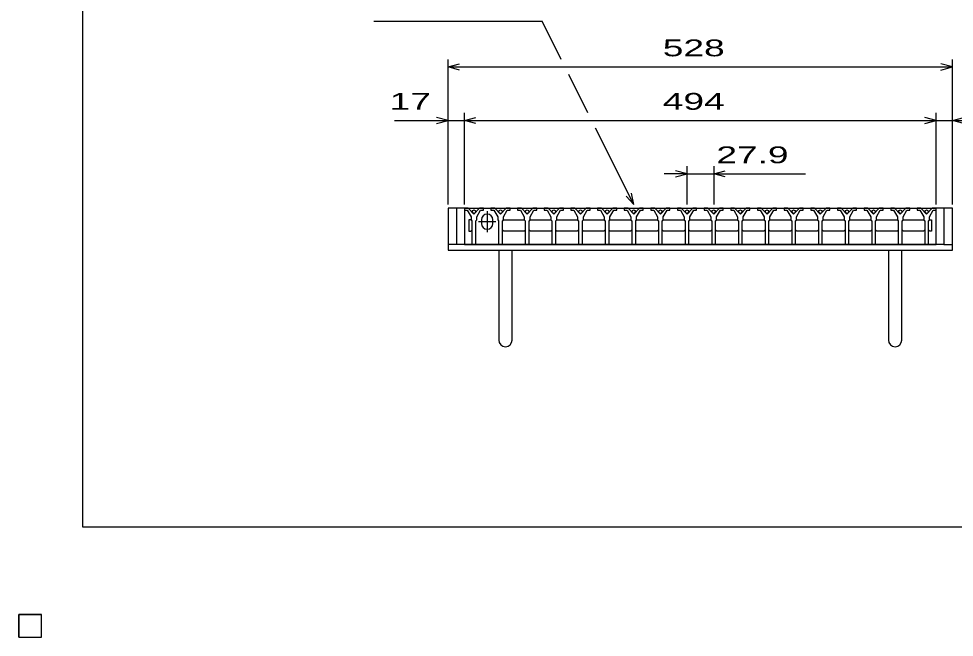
# Model space of a CAD drawing. Units: millimetres, scale not verified. Extents: x -1456 to 1379, y -1028 to 847.
# Drawn here: x -1456 to -476, y -1028 to -380 of the extents above; entities that cross this region are included whole.
import ezdxf
from ezdxf.enums import TextEntityAlignment as Align

# ---------------------------------------------------------------- set-up
doc = ezdxf.new("R2010")
doc.units = ezdxf.units.MM
doc.header["$LTSCALE"] = 8
for name, color, linetype, lineweight in [('0_2', 150, 'Continuous', 25), ('16', 3, 'Continuous', 25), ('19', 6, 'Continuous', 25), ('22', 4, 'Continuous', 25)]:
    doc.layers.add(name, color=color, linetype=linetype, lineweight=lineweight)
doc.styles.add('ベクトル', font='')
doc.styles.get('ベクトル').set_extended_font_data('ベクトル')

msp = doc.modelspace()

# ---------------------------------------------------------------- linework, layer by layer
at = {"layer": '0_2'}
for p, q in [((-1388.8, -912.8), (-1388.8, 847.2)), ((1379.2, -912.8), (-1388.8, -912.8))]:
    msp.add_line(p, q, dxfattribs=at)
at = {"layer": '16'}
for p, q in [((-989.4, -578.7), (-989.4, -580.7)), ((-985.4, -578.7), (-989.4, -578.7)), ((-989.4, -578.7), (-495.4, -578.7)), ((-989.4, -578.7), (-989.4, -616.7)), ((-989.4, -580.7), (-986.4, -580.7)), ((-986.4, -580.7), (-982.4, -587.7)), ((-979.4, -584.7), (-985.4, -578.7)), ((-982.4, -587.7), (-982.4, -590.7)), ((-973.4, -578.7), (-979.4, -584.7)), ((-976.4, -587.7), (-972.4, -580.7)), ((-976.4, -590.7), (-976.4, -587.7)), ((-969.4, -578.7), (-973.4, -578.7)), ((-972.4, -580.7), (-969.4, -580.7)), ((-969.4, -580.7), (-969.4, -578.7)), ((-965.45, -581.7), (-965.45, -603.7)), ((-961.5, -578.7), (-961.5, -580.7)), ((-957.5, -578.7), (-961.5, -578.7)), ((-961.5, -580.7), (-958.5, -580.7)), ((-958.5, -580.7), (-954.5, -587.7)), ((-951.5, -584.7), (-957.5, -578.7)), ((-954.5, -587.7), (-954.5, -590.7)), ((-945.5, -578.7), (-951.5, -584.7)), ((-948.5, -587.7), (-944.5, -580.7)), ((-948.5, -590.7), (-948.5, -587.7)), ((-941.5, -578.7), (-945.5, -578.7)), ((-944.5, -580.7), (-941.5, -580.7)), ((-941.5, -580.7), (-941.5, -578.7)), ((-933.6, -578.7), (-933.6, -580.7)), ((-929.6, -578.7), (-933.6, -578.7)), ((-933.6, -580.7), (-930.6, -580.7)), ((-930.6, -580.7), (-926.6, -587.7)), ((-923.6, -584.7), (-929.6, -578.7)), ((-926.6, -587.7), (-926.6, -590.7)), ((-917.6, -578.7), (-923.6, -584.7)), ((-920.6, -587.7), (-916.6, -580.7)), ((-920.6, -590.7), (-920.6, -587.7)), ((-913.6, -578.7), (-917.6, -578.7)), ((-916.6, -580.7), (-913.6, -580.7)), ((-913.6, -580.7), (-913.6, -578.7)), ((-905.7, -578.7), (-905.7, -580.7)), ((-901.7, -578.7), (-905.7, -578.7)), ((-905.7, -580.7), (-902.7, -580.7)), ((-902.7, -580.7), (-898.7, -587.7)), ((-895.7, -584.7), (-901.7, -578.7)), ((-898.7, -587.7), (-898.7, -590.7)), ((-889.7, -578.7), (-895.7, -584.7)), ((-892.7, -587.7), (-888.7, -580.7)), ((-892.7, -590.7), (-892.7, -587.7)), ((-885.7, -578.7), (-889.7, -578.7)), ((-888.7, -580.7), (-885.7, -580.7)), ((-885.7, -580.7), (-885.7, -578.7)), ((-877.8, -578.7), (-877.8, -580.7)), ((-873.8, -578.7), (-877.8, -578.7)), ((-877.8, -580.7), (-874.8, -580.7)), ((-874.8, -580.7), (-870.8, -587.7)), ((-867.8, -584.7), (-873.8, -578.7)), ((-870.8, -587.7), (-870.8, -590.7)), ((-861.8, -578.7), (-867.8, -584.7)), ((-864.8, -587.7), (-860.8, -580.7)), ((-864.8, -590.7), (-864.8, -587.7)), ((-857.8, -578.7), (-861.8, -578.7)), ((-860.8, -580.7), (-857.8, -580.7)), ((-857.8, -580.7), (-857.8, -578.7)), ((-849.9, -578.7), (-849.9, -580.7)), ((-845.9, -578.7), (-849.9, -578.7)), ((-849.9, -580.7), (-846.9, -580.7)), ((-846.9, -580.7), (-842.9, -587.7)), ((-839.9, -584.7), (-845.9, -578.7)), ((-842.9, -587.7), (-842.9, -590.7)), ((-833.9, -578.7), (-839.9, -584.7)), ((-836.9, -587.7), (-832.9, -580.7)), ((-836.9, -590.7), (-836.9, -587.7)), ((-829.9, -578.7), (-833.9, -578.7)), ((-832.9, -580.7), (-829.9, -580.7)), ((-829.9, -580.7), (-829.9, -578.7)), ((-822, -578.7), (-822, -580.7)), ((-818, -578.7), (-822, -578.7)), ((-822, -580.7), (-819, -580.7)), ((-819, -580.7), (-815, -587.7)), ((-812, -584.7), (-818, -578.7)), ((-815, -587.7), (-815, -590.7)), ((-806, -578.7), (-812, -584.7)), ((-809, -587.7), (-805, -580.7)), ((-809, -590.7), (-809, -587.7)), ((-802, -578.7), (-806, -578.7)), ((-805, -580.7), (-802, -580.7)), ((-802, -580.7), (-802, -578.7)), ((-794.1, -578.7), (-794.1, -580.7)), ((-790.1, -578.7), (-794.1, -578.7)), ((-794.1, -580.7), (-791.1, -580.7)), ((-791.1, -580.7), (-787.1, -587.7)), ((-784.1, -584.7), (-790.1, -578.7)), ((-787.1, -587.7), (-787.1, -590.7)), ((-778.1, -578.7), (-784.1, -584.7)), ((-781.1, -587.7), (-777.1, -580.7)), ((-781.1, -590.7), (-781.1, -587.7)), ((-774.1, -578.7), (-778.1, -578.7)), ((-777.1, -580.7), (-774.1, -580.7)), ((-774.1, -580.7), (-774.1, -578.7)), ((-766.2, -578.7), (-766.2, -580.7)), ((-762.2, -578.7), (-766.2, -578.7)), ((-766.2, -580.7), (-763.2, -580.7)), ((-763.2, -580.7), (-759.2, -587.7)), ((-756.2, -584.7), (-762.2, -578.7)), ((-759.2, -587.7), (-759.2, -590.7)), ((-750.2, -578.7), (-756.2, -584.7)), ((-753.2, -587.7), (-749.2, -580.7)), ((-753.2, -590.7), (-753.2, -587.7)), ((-746.2, -578.7), (-750.2, -578.7)), ((-749.2, -580.7), (-746.2, -580.7)), ((-746.2, -580.7), (-746.2, -578.7)), ((-738.3, -578.7), (-738.3, -580.7)), ((-734.3, -578.7), (-738.3, -578.7)), ((-738.3, -580.7), (-735.3, -580.7)), ((-735.3, -580.7), (-731.3, -587.7)), ((-728.3, -584.7), (-734.3, -578.7)), ((-731.3, -587.7), (-731.3, -590.7)), ((-722.3, -578.7), (-728.3, -584.7)), ((-725.3, -587.7), (-721.3, -580.7)), ((-725.3, -590.7), (-725.3, -587.7)), ((-718.3, -578.7), (-722.3, -578.7)), ((-721.3, -580.7), (-718.3, -580.7)), ((-718.3, -580.7), (-718.3, -578.7)), ((-710.4, -578.7), (-710.4, -580.7)), ((-706.4, -578.7), (-710.4, -578.7)), ((-710.4, -580.7), (-707.4, -580.7)), ((-707.4, -580.7), (-703.4, -587.7)), ((-700.4, -584.7), (-706.4, -578.7)), ((-703.4, -587.7), (-703.4, -590.7)), ((-694.4, -578.7), (-700.4, -584.7)), ((-697.4, -587.7), (-693.4, -580.7)), ((-697.4, -590.7), (-697.4, -587.7)), ((-690.4, -578.7), (-694.4, -578.7)), ((-693.4, -580.7), (-690.4, -580.7)), ((-690.4, -580.7), (-690.4, -578.7)), ((-682.5, -578.7), (-682.5, -580.7)), ((-678.5, -578.7), (-682.5, -578.7)), ((-682.5, -580.7), (-679.5, -580.7)), ((-679.5, -580.7), (-675.5, -587.7)), ((-672.5, -584.7), (-678.5, -578.7)), ((-675.5, -587.7), (-675.5, -590.7)), ((-666.5, -578.7), (-672.5, -584.7)), ((-669.5, -587.7), (-665.5, -580.7)), ((-669.5, -590.7), (-669.5, -587.7)), ((-662.5, -578.7), (-666.5, -578.7)), ((-665.5, -580.7), (-662.5, -580.7)), ((-662.5, -580.7), (-662.5, -578.7)), ((-654.6, -578.7), (-654.6, -580.7)), ((-650.6, -578.7), (-654.6, -578.7)), ((-654.6, -580.7), (-651.6, -580.7)), ((-651.6, -580.7), (-647.6, -587.7)), ((-644.6, -584.7), (-650.6, -578.7)), ((-647.6, -587.7), (-647.6, -590.7)), ((-638.6, -578.7), (-644.6, -584.7)), ((-641.6, -587.7), (-637.6, -580.7)), ((-641.6, -590.7), (-641.6, -587.7)), ((-634.6, -578.7), (-638.6, -578.7)), ((-637.6, -580.7), (-634.6, -580.7)), ((-634.6, -580.7), (-634.6, -578.7)), ((-626.7, -578.7), (-626.7, -580.7)), ((-622.7, -578.7), (-626.7, -578.7)), ((-626.7, -580.7), (-623.7, -580.7)), ((-623.7, -580.7), (-619.7, -587.7)), ((-616.7, -584.7), (-622.7, -578.7)), ((-619.7, -587.7), (-619.7, -590.7)), ((-610.7, -578.7), (-616.7, -584.7)), ((-613.7, -587.7), (-609.7, -580.7)), ((-613.7, -590.7), (-613.7, -587.7)), ((-606.7, -578.7), (-610.7, -578.7)), ((-609.7, -580.7), (-606.7, -580.7)), ((-606.7, -580.7), (-606.7, -578.7)), ((-598.8, -578.7), (-598.8, -580.7)), ((-594.8, -578.7), (-598.8, -578.7)), ((-598.8, -580.7), (-595.8, -580.7)), ((-595.8, -580.7), (-591.8, -587.7)), ((-588.8, -584.7), (-594.8, -578.7)), ((-591.8, -587.7), (-591.8, -590.7)), ((-582.8, -578.7), (-588.8, -584.7)), ((-585.8, -587.7), (-581.8, -580.7)), ((-585.8, -590.7), (-585.8, -587.7)), ((-578.8, -578.7), (-582.8, -578.7)), ((-581.8, -580.7), (-578.8, -580.7)), ((-578.8, -580.7), (-578.8, -578.7)), ((-570.9, -578.7), (-570.9, -580.7)), ((-566.9, -578.7), (-570.9, -578.7)), ((-570.9, -580.7), (-567.9, -580.7)), ((-567.9, -580.7), (-563.9, -587.7)), ((-560.9, -584.7), (-566.9, -578.7)), ((-563.9, -587.7), (-563.9, -590.7)), ((-554.9, -578.7), (-560.9, -584.7)), ((-557.9, -587.7), (-553.9, -580.7)), ((-557.9, -590.7), (-557.9, -587.7)), ((-550.9, -578.7), (-554.9, -578.7)), ((-553.9, -580.7), (-550.9, -580.7)), ((-550.9, -580.7), (-550.9, -578.7)), ((-543, -578.7), (-543, -580.7)), ((-539, -578.7), (-543, -578.7)), ((-543, -580.7), (-540, -580.7)), ((-540, -580.7), (-536, -587.7)), ((-533, -584.7), (-539, -578.7)), ((-536, -587.7), (-536, -590.7)), ((-527, -578.7), (-533, -584.7)), ((-530, -587.7), (-526, -580.7)), ((-530, -590.7), (-530, -587.7)), ((-523, -578.7), (-527, -578.7)), ((-526, -580.7), (-523, -580.7)), ((-523, -580.7), (-523, -578.7)), ((-515.4, -578.7), (-515.4, -580.7)), ((-511.4, -578.7), (-515.4, -578.7)), ((-515.4, -580.7), (-512.4, -580.7)), ((-512.4, -580.7), (-508.4, -587.7)), ((-505.4, -584.7), (-511.4, -578.7)), ((-508.4, -587.7), (-508.4, -590.7)), ((-499.4, -578.7), (-505.4, -584.7)), ((-502.4, -587.7), (-498.4, -580.7)), ((-502.4, -590.7), (-502.4, -587.7)), ((-495.4, -578.7), (-499.4, -578.7)), ((-498.4, -580.7), (-495.4, -580.7)), ((-495.4, -580.7), (-495.4, -578.7)), ((-495.4, -616.7), (-495.4, -578.7)), ((-982.65, -590.7), (-984.65, -590.7)), ((-984.65, -590.7), (-984.65, -602.7)), ((-981.65, -591.7), (-982.65, -590.7)), ((-982.4, -590.7), (-981.4, -591.7)), ((-981.4, -591.7), (-981.4, -616.7)), ((-977.4, -591.7), (-976.4, -590.7)), ((-977.4, -616.7), (-977.4, -591.7)), ((-974.45, -592.7), (-956.45, -592.7)), ((-971.45, -590.7), (-971.45, -594.7)), ((-959.45, -594.7), (-959.45, -590.7)), ((-954.5, -590.7), (-953.5, -591.7)), ((-953.5, -591.7), (-953.5, -616.7)), ((-949.5, -591.7), (-948.5, -590.7)), ((-949.5, -616.7), (-949.5, -591.7)), ((-949.25, -591.7), (-948.25, -590.7)), ((-948.25, -590.7), (-926.85, -590.7)), ((-926.85, -590.7), (-925.85, -591.7)), ((-926.6, -590.7), (-925.6, -591.7)), ((-925.6, -591.7), (-925.6, -616.7)), ((-921.6, -591.7), (-920.6, -590.7)), ((-921.6, -616.7), (-921.6, -591.7)), ((-921.35, -591.7), (-920.35, -590.7)), ((-920.35, -590.7), (-898.95, -590.7)), ((-898.95, -590.7), (-897.95, -591.7)), ((-898.7, -590.7), (-897.7, -591.7)), ((-897.7, -591.7), (-897.7, -616.7)), ((-893.7, -591.7), (-892.7, -590.7)), ((-893.7, -616.7), (-893.7, -591.7)), ((-893.45, -591.7), (-892.45, -590.7)), ((-892.45, -590.7), (-871.05, -590.7)), ((-871.05, -590.7), (-870.05, -591.7)), ((-870.8, -590.7), (-869.8, -591.7)), ((-869.8, -591.7), (-869.8, -616.7)), ((-865.8, -591.7), (-864.8, -590.7)), ((-865.8, -616.7), (-865.8, -591.7)), ((-865.55, -591.7), (-864.55, -590.7)), ((-864.55, -590.7), (-843.15, -590.7)), ((-843.15, -590.7), (-842.15, -591.7)), ((-842.9, -590.7), (-841.9, -591.7)), ((-841.9, -591.7), (-841.9, -616.7)), ((-837.9, -591.7), (-836.9, -590.7)), ((-837.9, -616.7), (-837.9, -591.7)), ((-837.65, -591.7), (-836.65, -590.7)), ((-836.65, -590.7), (-815.25, -590.7)), ((-815.25, -590.7), (-814.25, -591.7)), ((-815, -590.7), (-814, -591.7)), ((-814, -591.7), (-814, -616.7)), ((-810, -591.7), (-809, -590.7)), ((-810, -616.7), (-810, -591.7)), ((-809.75, -591.7), (-808.75, -590.7)), ((-808.75, -590.7), (-787.35, -590.7)), ((-787.35, -590.7), (-786.35, -591.7)), ((-787.1, -590.7), (-786.1, -591.7)), ((-786.1, -591.7), (-786.1, -616.7)), ((-782.1, -591.7), (-781.1, -590.7)), ((-782.1, -616.7), (-782.1, -591.7)), ((-781.85, -591.7), (-780.85, -590.7)), ((-780.85, -590.7), (-759.45, -590.7)), ((-759.45, -590.7), (-758.45, -591.7)), ((-759.2, -590.7), (-758.2, -591.7)), ((-758.2, -591.7), (-758.2, -616.7)), ((-754.2, -591.7), (-753.2, -590.7)), ((-754.2, -616.7), (-754.2, -591.7)), ((-753.95, -591.7), (-752.95, -590.7)), ((-752.95, -590.7), (-731.55, -590.7)), ((-731.55, -590.7), (-730.55, -591.7)), ((-731.3, -590.7), (-730.3, -591.7)), ((-730.3, -591.7), (-730.3, -616.7)), ((-726.3, -591.7), (-725.3, -590.7)), ((-726.3, -616.7), (-726.3, -591.7)), ((-726.05, -591.7), (-725.05, -590.7)), ((-725.05, -590.7), (-703.65, -590.7)), ((-703.65, -590.7), (-702.65, -591.7)), ((-703.4, -590.7), (-702.4, -591.7)), ((-702.4, -591.7), (-702.4, -616.7)), ((-698.4, -591.7), (-697.4, -590.7)), ((-698.4, -616.7), (-698.4, -591.7)), ((-698.15, -591.7), (-697.15, -590.7)), ((-697.15, -590.7), (-675.75, -590.7)), ((-675.75, -590.7), (-674.75, -591.7)), ((-675.5, -590.7), (-674.5, -591.7)), ((-674.5, -591.7), (-674.5, -616.7)), ((-670.5, -591.7), (-669.5, -590.7)), ((-670.5, -616.7), (-670.5, -591.7)), ((-670.25, -591.7), (-669.25, -590.7)), ((-669.25, -590.7), (-647.85, -590.7)), ((-647.85, -590.7), (-646.85, -591.7)), ((-647.6, -590.7), (-646.6, -591.7)), ((-646.6, -591.7), (-646.6, -616.7)), ((-642.6, -591.7), (-641.6, -590.7)), ((-642.6, -616.7), (-642.6, -591.7)), ((-642.35, -591.7), (-641.35, -590.7)), ((-641.35, -590.7), (-619.95, -590.7)), ((-619.95, -590.7), (-618.95, -591.7)), ((-619.7, -590.7), (-618.7, -591.7)), ((-618.7, -591.7), (-618.7, -616.7)), ((-614.7, -591.7), (-613.7, -590.7)), ((-614.7, -616.7), (-614.7, -591.7)), ((-614.45, -591.7), (-613.45, -590.7)), ((-613.45, -590.7), (-592.05, -590.7)), ((-592.05, -590.7), (-591.05, -591.7)), ((-591.8, -590.7), (-590.8, -591.7)), ((-590.8, -591.7), (-590.8, -616.7)), ((-586.8, -591.7), (-585.8, -590.7)), ((-586.8, -616.7), (-586.8, -591.7)), ((-586.55, -591.7), (-585.55, -590.7)), ((-585.55, -590.7), (-564.15, -590.7)), ((-564.15, -590.7), (-563.15, -591.7)), ((-563.9, -590.7), (-562.9, -591.7)), ((-562.9, -591.7), (-562.9, -616.7)), ((-558.9, -591.7), (-557.9, -590.7)), ((-558.9, -616.7), (-558.9, -591.7)), ((-558.65, -591.7), (-557.65, -590.7)), ((-557.65, -590.7), (-536.25, -590.7)), ((-536.25, -590.7), (-535.25, -591.7)), ((-536, -590.7), (-535, -591.7)), ((-535, -591.7), (-535, -616.7)), ((-531, -591.7), (-530, -590.7)), ((-531, -616.7), (-531, -591.7)), ((-530.75, -591.7), (-529.75, -590.7)), ((-529.75, -590.7), (-508.65, -590.7)), ((-508.65, -590.7), (-507.65, -591.7)), ((-508.4, -590.7), (-507.4, -591.7)), ((-507.4, -591.7), (-507.4, -616.7)), ((-503.4, -591.7), (-502.4, -590.7)), ((-503.4, -616.7), (-503.4, -591.7)), ((-503.15, -591.7), (-502.15, -590.7)), ((-502.15, -590.7), (-500.15, -590.7)), ((-500.15, -590.7), (-500.15, -602.7)), ((-984.65, -602.7), (-982.65, -602.7)), ((-982.65, -602.7), (-981.65, -601.7)), ((-948.25, -602.7), (-949.25, -601.7)), ((-926.85, -602.7), (-948.25, -602.7)), ((-925.85, -601.7), (-926.85, -602.7)), ((-920.35, -602.7), (-921.35, -601.7)), ((-898.95, -602.7), (-920.35, -602.7)), ((-897.95, -601.7), (-898.95, -602.7)), ((-892.45, -602.7), (-893.45, -601.7)), ((-871.05, -602.7), (-892.45, -602.7)), ((-870.05, -601.7), (-871.05, -602.7)), ((-864.55, -602.7), (-865.55, -601.7)), ((-843.15, -602.7), (-864.55, -602.7)), ((-842.15, -601.7), (-843.15, -602.7)), ((-836.65, -602.7), (-837.65, -601.7)), ((-815.25, -602.7), (-836.65, -602.7)), ((-814.25, -601.7), (-815.25, -602.7)), ((-808.75, -602.7), (-809.75, -601.7)), ((-787.35, -602.7), (-808.75, -602.7)), ((-786.35, -601.7), (-787.35, -602.7)), ((-780.85, -602.7), (-781.85, -601.7)), ((-759.45, -602.7), (-780.85, -602.7)), ((-758.45, -601.7), (-759.45, -602.7)), ((-752.95, -602.7), (-753.95, -601.7)), ((-731.55, -602.7), (-752.95, -602.7)), ((-730.55, -601.7), (-731.55, -602.7)), ((-725.05, -602.7), (-726.05, -601.7)), ((-703.65, -602.7), (-725.05, -602.7)), ((-702.65, -601.7), (-703.65, -602.7)), ((-697.15, -602.7), (-698.15, -601.7)), ((-675.75, -602.7), (-697.15, -602.7)), ((-674.75, -601.7), (-675.75, -602.7)), ((-669.25, -602.7), (-670.25, -601.7)), ((-647.85, -602.7), (-669.25, -602.7)), ((-646.85, -601.7), (-647.85, -602.7)), ((-641.35, -602.7), (-642.35, -601.7)), ((-619.95, -602.7), (-641.35, -602.7)), ((-618.95, -601.7), (-619.95, -602.7)), ((-613.45, -602.7), (-614.45, -601.7)), ((-592.05, -602.7), (-613.45, -602.7)), ((-591.05, -601.7), (-592.05, -602.7)), ((-585.55, -602.7), (-586.55, -601.7)), ((-564.15, -602.7), (-585.55, -602.7)), ((-563.15, -601.7), (-564.15, -602.7)), ((-557.65, -602.7), (-558.65, -601.7)), ((-536.25, -602.7), (-557.65, -602.7)), ((-535.25, -601.7), (-536.25, -602.7)), ((-529.75, -602.7), (-530.75, -601.7)), ((-508.65, -602.7), (-529.75, -602.7)), ((-507.65, -601.7), (-508.65, -602.7)), ((-502.15, -602.7), (-503.15, -601.7)), ((-500.15, -602.7), (-502.15, -602.7)), ((-989.4, -616.7), (-495.4, -616.7)), ((-981.4, -616.7), (-977.4, -616.7)), ((-953.5, -616.7), (-949.5, -616.7)), ((-925.6, -616.7), (-921.6, -616.7)), ((-897.7, -616.7), (-893.7, -616.7)), ((-869.8, -616.7), (-865.8, -616.7)), ((-841.9, -616.7), (-837.9, -616.7)), ((-814, -616.7), (-810, -616.7)), ((-786.1, -616.7), (-782.1, -616.7)), ((-758.2, -616.7), (-754.2, -616.7)), ((-730.3, -616.7), (-726.3, -616.7)), ((-702.4, -616.7), (-698.4, -616.7)), ((-674.5, -616.7), (-670.5, -616.7)), ((-646.6, -616.7), (-642.6, -616.7)), ((-618.7, -616.7), (-614.7, -616.7)), ((-590.8, -616.7), (-586.8, -616.7)), ((-562.9, -616.7), (-558.9, -616.7)), ((-535, -616.7), (-531, -616.7)), ((-507.4, -616.7), (-503.4, -616.7)), ((-1456, -1004), (-1432, -1004)), ((-1456, -1028), (-1456, -1004)), ((-1456, -1004), (-1432, -1004)), ((-1456, -1028), (-1456, -1004)), ((-1456, -1004), (-1432, -1004)), ((-1456, -1028), (-1456, -1004)), ((-1456, -1004), (-1432, -1004)), ((-1456, -1028), (-1456, -1004)), ((-1456, -1004), (-1432, -1004)), ((-1456, -1028), (-1456, -1004)), ((-1432, -1028), (-1432, -1004)), ((-1432, -1028), (-1432, -1004)), ((-1432, -1028), (-1432, -1004)), ((-1432, -1028), (-1432, -1004)), ((-1432, -1028), (-1432, -1004)), ((-1456, -1028), (-1432, -1028)), ((-1456, -1028), (-1432, -1028)), ((-1456, -1028), (-1432, -1028)), ((-1456, -1028), (-1432, -1028)), ((-1456, -1028), (-1432, -1028))]:
    msp.add_line(p, q, dxfattribs=at)
for centre in [(-979.4, -582.2), (-951.5, -582.2), (-923.6, -582.2), (-895.7, -582.2), (-867.8, -582.2), (-839.9, -582.2), (-812, -582.2), (-784.1, -582.2), (-756.2, -582.2), (-728.3, -582.2), (-700.4, -582.2), (-672.5, -582.2), (-644.6, -582.2), (-616.7, -582.2), (-588.8, -582.2), (-560.9, -582.2), (-533, -582.2), (-505.4, -582.2)]:
    msp.add_circle(centre, 1.8, dxfattribs=at)
for centre, start, end in [((-965.45, -590.7), 0, 180), ((-965.45, -594.7), 180, 0)]:
    msp.add_arc(centre, 6, start, end, dxfattribs=at)
at = {"layer": '19'}
for p, q in [((-989.4, -578.7), (-1006.4, -578.7)), ((-1006.4, -578.7), (-1006.4, -622.7)), ((-997.4, -616.7), (-997.4, -578.7)), ((-478.4, -578.7), (-495.4, -578.7)), ((-487.4, -578.7), (-487.4, -616.7)), ((-478.4, -622.7), (-478.4, -578.7)), ((-997.4, -616.7), (-1006.4, -616.7)), ((-487.4, -616.7), (-997.4, -616.7)), ((-487.4, -616.7), (-478.4, -616.7)), ((-1006.4, -622.7), (-478.4, -622.7)), ((-953.4, -622.7), (-953.4, -716.7)), ((-939.4, -716.7), (-939.4, -622.7)), ((-545.4, -622.7), (-545.4, -716.7)), ((-531.4, -716.7), (-531.4, -622.7))]:
    msp.add_line(p, q, dxfattribs=at)
for centre in [(-946.4, -716.7), (-538.4, -716.7)]:
    msp.add_arc(centre, 7, 180, 0, dxfattribs=at)
at = {"layer": '22'}
for p, q in [((-1084, -382.7), (-908, -382.7)), ((-888, -422.7), (-908, -382.7)), ((-1006.4, -574.7), (-1006.4, -422.7)), ((-1006.4, -430.7), (-994.4, -427.5)), ((-994.4, -433.9), (-1006.4, -430.7)), ((-1006.4, -430.7), (-478.4, -430.7)), ((-478.4, -430.7), (-490.4, -427.5)), ((-490.4, -433.9), (-478.4, -430.7)), ((-478.4, -574.7), (-478.4, -422.7)), ((-860, -478.7), (-880, -438.7)), ((-1006.4, -574.7), (-1006.4, -478.7)), ((-989.4, -574.7), (-989.4, -478.7)), ((-495.4, -574.7), (-495.4, -478.7)), ((-478.4, -574.7), (-478.4, -478.7)), ((-1062.4, -486.7), (-1006.4, -486.7)), ((-1006.4, -486.7), (-1018.4, -483.5)), ((-1018.4, -489.9), (-1006.4, -486.7)), ((-1006.4, -486.7), (-989.4, -486.7)), ((-989.4, -486.7), (-977.4, -483.5)), ((-977.4, -489.9), (-989.4, -486.7)), ((-989.4, -486.7), (-495.4, -486.7)), ((-495.4, -486.7), (-507.4, -483.5)), ((-507.4, -489.9), (-495.4, -486.7)), ((-495.4, -486.7), (-478.4, -486.7)), ((-478.4, -486.7), (-466.4, -483.5)), ((-466.4, -489.9), (-478.4, -486.7)), ((-478.4, -486.7), (-422.4, -486.7)), ((-812, -574.7), (-852, -494.7)), ((-756.2, -574.7), (-756.2, -534.7)), ((-728.3, -534.7), (-728.3, -574.7)), ((-756.2, -542.7), (-780.2, -542.7)), ((-756.2, -542.7), (-768.2, -539.5)), ((-768.2, -545.9), (-756.2, -542.7)), ((-756.2, -542.7), (-728.3, -542.7)), ((-728.3, -542.7), (-716.3, -539.5)), ((-716.3, -545.9), (-728.3, -542.7)), ((-728.3, -542.7), (-632.3, -542.7)), ((-812, -574.7), (-820, -565.9)), ((-812, -574.7), (-814.4, -563.02)), ((-1432, -1004), (-1456, -1004)), ((-1456, -1004), (-1456, -1028)), ((-1432, -1004), (-1456, -1004)), ((-1456, -1004), (-1456, -1028)), ((-1432, -1004), (-1456, -1004)), ((-1456, -1004), (-1456, -1028)), ((-1432, -1028), (-1432, -1004)), ((-1432, -1028), (-1432, -1004)), ((-1432, -1028), (-1432, -1004)), ((-1456, -1028), (-1432, -1028)), ((-1456, -1028), (-1432, -1028)), ((-1456, -1028), (-1432, -1028))]:
    msp.add_line(p, q, dxfattribs=at)
at = {"layer": '22', "color": 2}
for p, q in [((-1432, -1004), (-1456, -1004)), ((-1456, -1004), (-1456, -1028)), ((-1432, -1004), (-1456, -1004)), ((-1456, -1004), (-1456, -1028)), ((-1432, -1004), (-1456, -1004)), ((-1456, -1004), (-1456, -1028)), ((-1432, -1028), (-1432, -1004)), ((-1432, -1028), (-1432, -1004)), ((-1432, -1028), (-1432, -1004)), ((-1456, -1028), (-1432, -1028)), ((-1456, -1028), (-1432, -1028)), ((-1456, -1028), (-1432, -1028))]:
    msp.add_line(p, q, dxfattribs=at)

# ---------------------------------------------------------------- texts
at = {"layer": '22', "color": 2, "style": 'ベクトル', "width": 1.65}
for s, p in [(' 528 ', (-792.4, -410.7)), (' 17 ', (-1078.4, -466.7)), (' 494 ', (-792.4, -466.7)), (' 27.9 ', (-736.3, -522.7))]:
    msp.add_text(s, height=17.6, dxfattribs=at).set_placement(p, align=Align.MIDDLE_LEFT)

doc.saveas('drawing.dxf')
